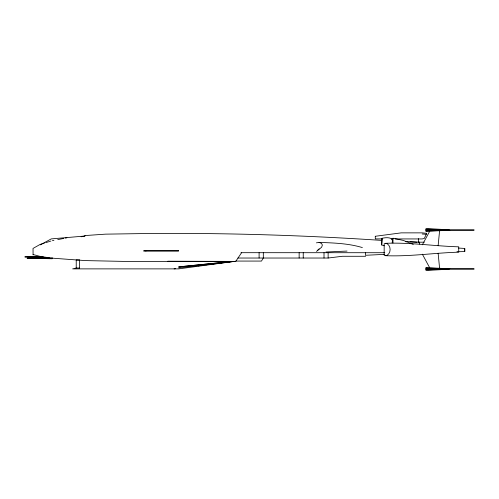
<?xml version="1.0" encoding="UTF-8"?>
<svg xmlns="http://www.w3.org/2000/svg" width="499" height="499" viewBox="0 0 499 499"><rect width="100%" height="100%" fill="white"/><g stroke="black" fill="none" stroke-linecap="round" stroke-linejoin="round"><path stroke-width="0.75" d="M259.1 258.033L259.1 252.687M299.144 258.033L299.144 252.687M392.152 242.857C394.279 236.732 385.846 237.356 382.084 238.297L381.698 244.984L384.311 245.77M392.969 242.982L393.037 238.241L403.354 240.437L413.284 244.379M438.122 245.758L439.663 230.051M381.698 244.984L382.084 238.297M392.969 238.572L393.037 238.241M375.273 236.277L401.215 232.865L422.179 232.865L426.707 233.32L424.3 238.485L422.179 238.94L395.114 238.934M422.366 244.803L429.602 231.393M241.572 252.719L235.696 261.47L127.064 261.47L85.235 260.59L51.696 258.114L40.213 256.424L33.084 254.54M317.52 250.342L319.111 248.87M316.472 251.434L321.618 247.236L322.366 245.065L321.531 243.375L319.067 242.42L316.397 242.845M40.288 244.872L51.235 238.902L84.892 236.033L84.892 235.603M385.559 243.312L384.161 243.78L384.161 255.214L385.559 255.688C410.035 256.686 434.311 252.868 458.731 252.17L458.731 246.824C434.311 246.132 410.035 242.314 385.559 243.312L387.261 243.78C391.079 246.338 391.079 252.662 387.261 255.214L385.559 255.688M44.467 243.063L40.157 244.41L33.028 248.427L33.084 254.902M45.902 242.614L50.923 241.042M79.266 268.025L76.228 268.025L72.642 268.874L178.648 268.88L234.387 261.382L167.795 261.22M24.95 256.916L43.332 256.916L43.332 257.447L24.95 256.916L42.583 256.399M52.127 257.696L52.127 258.756L27.189 258.226L49.064 257.733M81.112 236.782L84.892 236.033M52.407 240.668L53.929 240.368M57.747 239.614L63.853 238.416M65.381 238.117L66.903 237.811M174.101 268.88L175.642 268.687M194.192 266.379L195.739 266.192M198.053 265.898L199.606 265.711M201.92 265.418L203.467 265.231M205.781 264.938L207.334 264.744M209.649 264.458L211.196 264.264M212.736 264.077L234.387 261.382M237.936 258.033L328.13 258.033L342.358 256.28L365.63 256.28M220.109 262.867L221.643 262.686M223.945 262.405L225.479 262.218M227.787 261.938L229.322 261.757M178.648 267.888L233.389 261.382L178.648 266.896L232.391 261.382M347.048 251.072L325.978 252.02M85.186 235.553L105.557 234.15L127.008 233.825C211.969 232.391 296.88 234.823 381.654 240.393M449.811 230.27L425.934 231.311L425.934 228.792L428.192 228.636L449.044 229.796M449.044 269.204L428.192 270.364L425.934 270.209L425.934 267.689L449.811 268.73M425.934 229.166L446.724 229.777M425.934 268.057L447.497 268.705M384.748 254.365L365.418 255.282L365.418 252.719M447.497 230.295L425.934 230.943M446.724 269.223L425.934 269.834M456.953 251.764L464.744 251.565L464.737 248.446L458.612 248.065M427.631 229.771L474.05 229.771M425.934 230.051L427.443 230.051M427.631 230.338L474.05 230.338M418.935 242.196L424.293 242.196M240.961 252.687L384.748 252.719M27.189 258.226L52.127 258.226M79.266 259.942L76.228 259.942L76.228 268.025M235.671 261.071L261.488 261.071L263.316 258.033L263.316 252.687M427.631 268.662L474.05 268.662M425.934 268.949L427.443 268.949M427.631 269.229L474.05 269.229M375.273 238.896L382.14 238.909M391.297 238.927L392.825 238.927M319.067 242.42C333.569 242.901 348.408 243.381 362.38 247.579M405.631 241.522L419.553 242.171L419.553 244.067M405.575 241.703L407.097 241.778M410.153 241.921L417.027 242.252M422.179 233.994L426.258 234.281M422.366 254.197L429.602 267.607M438.122 253.243L439.663 268.949M464.737 248.446L464.744 251.565M418.549 238.628L418.549 242.321M375.273 236.407L375.273 238.41M328.13 252.687L328.13 258.033M324.013 252.687L324.013 258.033M303.236 252.687L303.236 258.033M145.889 250.716L145.889 251.066M79.391 259.91L79.397 268.618M178.573 250.716L143.687 250.716L143.687 251.066L178.573 251.066L178.573 250.716"/></g></svg>
